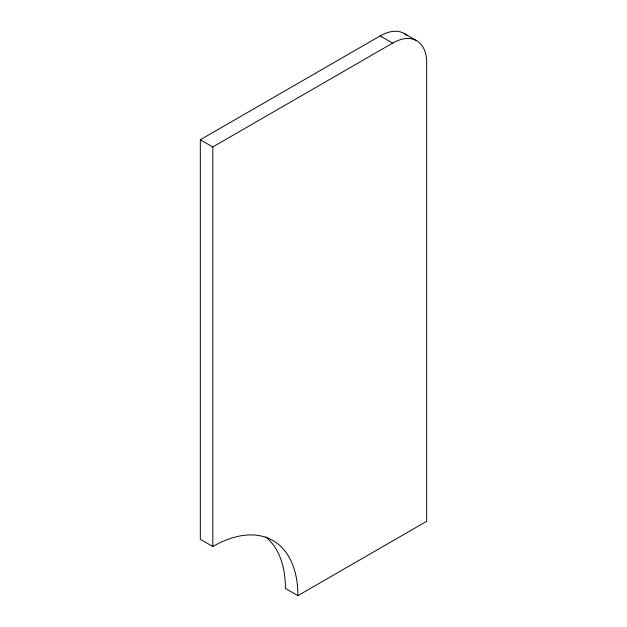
<?xml version="1.0" encoding="UTF-8"?>
<svg xmlns="http://www.w3.org/2000/svg" width="627" height="627" viewBox="0 0 627 627"><rect width="100%" height="100%" fill="white"/><g stroke="black" fill="none" stroke-linecap="round" stroke-linejoin="round"><path stroke-width="0.94" d="M380.158 35.911L392.635 43.114A48.138 27.792 -60 0 1 426.673 62.771L426.673 521.303L297.903 595.65A120.337 69.479 -60 0 0 212.804 546.517L200.326 539.314L200.326 139.735L380.158 35.911A48.138 27.792 -60 0 1 407.158 35.7M200.326 139.735L212.804 146.937L392.635 43.114M404.227 33.529L416.704 40.731M297.903 595.65L285.418 588.447A120.337 69.479 -60 0 0 265.754 536.971M212.804 146.937L212.804 546.517"/></g></svg>
